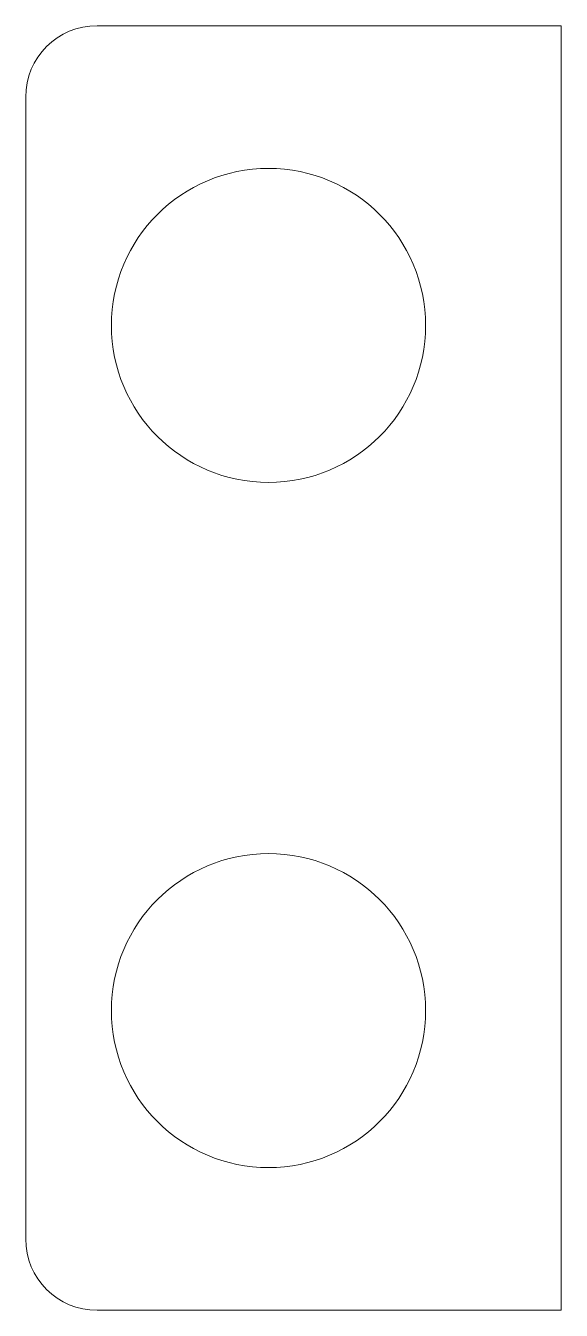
# Model space of a CAD drawing. Header units: millimetres. Extents: x -7.5 to 0, y -9 to 41.3.
# Drawn here: x -7.5 to 0, y -9 to 9 of the extents above.
import ezdxf

# ---------------------------------------------------------------- set-up
doc = ezdxf.new("R2010")
doc.units = ezdxf.units.MM
doc.layers.add('drills', color=7, linetype='CONTINUOUS', lineweight=0)
doc.layers.add('exterior', color=7, linetype='CONTINUOUS', lineweight=0)

msp = doc.modelspace()

# ---------------------------------------------------------------- linework, layer by layer
at = {"layer": 'drills', "color": 7, "linetype": 'CONTINUOUS', "lineweight": 0}
for centre in [(-4.1, 4.8), (-4.1, -4.8)]:
    msp.add_circle(centre, 2.2, dxfattribs=at)
at = {"layer": 'exterior'}
for p, q in [((-6.5, 9), (0, 9)), ((0, 9), (0, -9)), ((-7.5, -8), (-7.5, 8)), ((0, -9), (-6.5, -9))]:
    msp.add_line(p, q, dxfattribs=at)
at = {"layer": 'exterior', "color": 7, "linetype": 'CONTINUOUS', "lineweight": 0}
for centre, start, end in [((-6.5, 8), 90, 180), ((-6.5, -8), 180, 270)]:
    msp.add_arc(centre, 1, start, end, dxfattribs=at)

doc.saveas('drawing.dxf')
